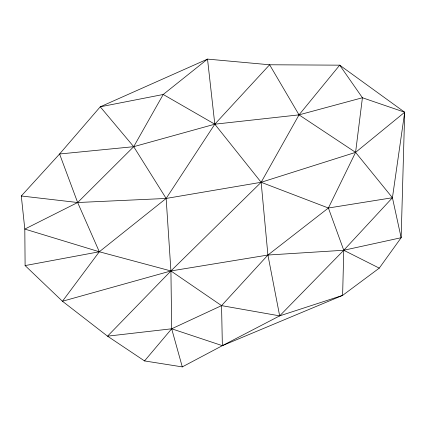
<?xml version="1.0" encoding="UTF-8"?>
<svg xmlns="http://www.w3.org/2000/svg" width="426" height="426" viewBox="0 0 426 426"><rect width="100%" height="100%" fill="white"/><g stroke="black" fill="none" stroke-linecap="round" stroke-linejoin="round"><path stroke-width="0.64" d="M25.107 265.584L99.311 251.766L77.654 202.52L59.581 153.994L133.7 146.682L214.81 124.19L299.025 114.866L362.419 97.751L355.582 152.37L328.393 208.01L343.766 250.259L342.616 295.388L222.361 345.667L182.291 366.898L144.542 360.934L107.528 336.167L62.452 301.251L25.107 265.584L24.809 229.081L21.3 195.981L59.581 153.994L100.248 106.809L207.521 59.102L269.61 64.773L339.703 65.162L404.7 112.235L401.148 237.719L379.268 268.13L342.616 295.388L279.664 315.868L222.361 345.667L171.673 328.787L107.528 336.167L170.922 270.957L261.149 182.291L299.025 114.866L339.703 65.162L362.419 97.751L404.7 112.235L392.431 197.733L401.148 237.719L343.766 250.259L267.917 255.036L170.922 270.957L62.452 301.251L99.311 251.766L166.151 198.447L214.81 124.19L269.61 64.773L299.025 114.866L355.582 152.37L392.431 197.733L343.766 250.259L279.664 315.868L221.557 305.628L170.922 270.957L99.311 251.766L24.809 229.081L77.654 202.52L133.7 146.682L163.222 94.481L207.521 59.102L214.81 124.19L261.149 182.291L328.393 208.01L392.431 197.733M144.542 360.934L171.673 328.787L221.557 305.628L267.917 255.036L328.393 208.01M404.7 112.235L355.582 152.37L261.149 182.291L166.151 198.447L77.654 202.52L21.3 195.981M343.766 250.259L379.268 268.13M214.81 124.19L163.222 94.481L100.248 106.809L133.7 146.682L166.151 198.447L170.922 270.957L171.673 328.787L182.291 366.898M279.664 315.868L267.917 255.036L261.149 182.291M221.557 305.628L222.361 345.667"/></g></svg>
